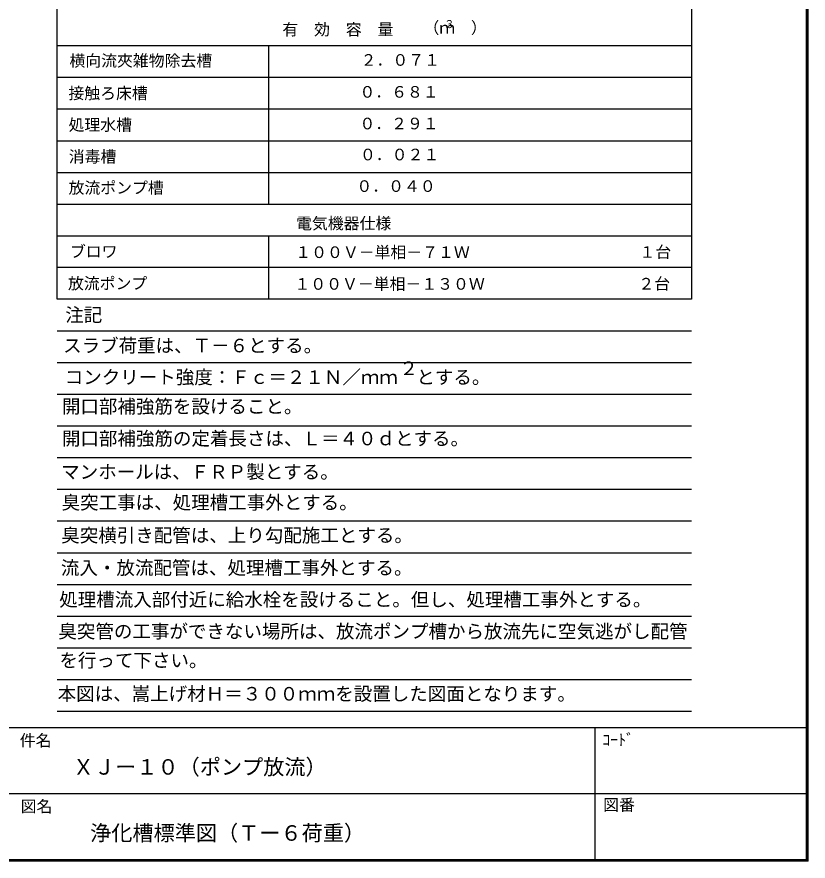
# Model space of a CAD drawing. Units: millimetres, scale not verified. Extents: x -9364 to 7955, y -6535 to 5543.
# Drawn here: x 3465 to 7955, y -6042 to -1251 of the extents above; entities that cross this region are included whole.
import ezdxf
from ezdxf.enums import TextEntityAlignment as Align

# ---------------------------------------------------------------- set-up
doc = ezdxf.new("R2010")
doc.units = ezdxf.units.MM
doc.header["$LTSCALE"] = 30
doc.layers.add('0-2_SEISAKU', color=3, linetype='Continuous', lineweight=25)
doc.layers.add('0-7_07', color=7, linetype='Continuous', lineweight=25)
doc.styles.add('MS Gothic', font='')
doc.styles.get('MS Gothic').set_extended_font_data('MS Gothic')

msp = doc.modelspace()

# ---------------------------------------------------------------- linework, layer by layer
at = {"layer": '0-2_SEISAKU'}
for p, q in [((7293.06, 1106.49), (7293.06, -2853.52)), ((3693.05, -1413.52), (7293.05, -1413.52)), ((4893.05, -1413.52), (4893.05, -2313.51)), ((3693.05, -1593.52), (7293.05, -1593.52)), ((3693.05, -1773.51), (7293.05, -1773.51)), ((3693.05, -1953.51), (7293.05, -1953.51)), ((3693.05, -2133.51), (7293.05, -2133.51)), ((3693.04, -2313.51), (7293.04, -2313.51)), ((3693.06, -2493.51), (7293.06, -2493.51)), ((4893.06, -2493.51), (4893.06, -2853.52)), ((7293.06, -2673.51), (3693.06, -2673.51)), ((7293.06, -3033.52), (3693.06, -3033.52)), ((7293.06, -3213.52), (3693.06, -3213.52)), ((7293.06, -3393.52), (3693.06, -3393.52)), ((7293.06, -3573.52), (3693.06, -3573.52)), ((7293.06, -3753.52), (3693.06, -3753.52)), ((7293.06, -3933.52), (3693.06, -3933.52)), ((7293.06, -4113.53), (3693.06, -4113.53)), ((7293.06, -4293.53), (3693.06, -4293.53)), ((7293.06, -4473.53), (3693.06, -4473.53)), ((7293.06, -4653.53), (3693.06, -4653.53)), ((7293.06, -4833.53), (3693.06, -4833.53)), ((7293.06, -5013.53), (3693.06, -5013.53)), ((7293.06, -5193.53), (3693.06, -5193.53))]:
    msp.add_line(p, q, dxfattribs=at)
msp.add_lwpolyline([(7293.06, -2853.52), (3693.06, -2853.52), (3693.06, 1106.49)], dxfattribs=at)
at = {"layer": '0-7_07'}
for p, q in [((7946.12, -6033.63), (7946.12, 5534.38)), ((7946.72, -6034.23), (7946.72, 5534.98)), ((7947.32, -6034.83), (7947.32, 5535.58)), ((7947.92, -6035.43), (7947.92, 5536.18)), ((7948.52, -6036.03), (7948.52, 5536.78)), ((7949.12, -6036.63), (7949.12, 5537.38)), ((7949.72, -6037.23), (7949.72, 5537.98)), ((7950.32, -6037.83), (7950.32, 5538.58)), ((7950.92, -6038.43), (7950.92, 5539.18)), ((7951.52, -6039.03), (7951.52, 5539.78)), ((7952.12, -6039.63), (7952.12, 5540.38)), ((7952.72, -6040.23), (7952.72, 5540.98)), ((7953.32, -6040.83), (7953.32, 5541.58)), ((7953.92, -6041.43), (7953.92, 5542.18)), ((7954.52, -6042.03), (7954.52, 5542.78)), ((-8223.88, -5283.63), (7946.12, -5283.63)), ((6746.12, -6033.63), (6746.12, -5283.63)), ((-213.89, -5658.63), (7946.12, -5658.63)), ((7949.12, -6036.63), (-8226.88, -6036.63)), ((7948.52, -6036.03), (-8226.28, -6036.03)), ((7947.92, -6035.43), (-8225.68, -6035.43)), ((7947.32, -6034.83), (-8225.08, -6034.83)), ((7946.72, -6034.23), (-8224.48, -6034.23)), ((-8223.88, -6033.63), (7946.12, -6033.63)), ((7954.52, -6042.03), (-8232.28, -6042.03)), ((7953.92, -6041.43), (-8231.68, -6041.43)), ((7953.32, -6040.83), (-8231.08, -6040.83)), ((7952.72, -6040.23), (-8230.48, -6040.23)), ((7952.12, -6039.63), (-8229.88, -6039.63)), ((7951.52, -6039.03), (-8229.28, -6039.03)), ((7950.92, -6038.43), (-8228.68, -6038.43)), ((7950.32, -6037.83), (-8228.08, -6037.83)), ((7949.72, -6037.23), (-8227.48, -6037.23))]:
    msp.add_line(p, q, dxfattribs=at)

# ---------------------------------------------------------------- texts
at = {"layer": '0-2_SEISAKU', "color": 4, "style": 'MS Gothic'}
for s, height, p in [('有\u3000効\u3000容\u3000量', 65.98, (4971.72, -1375.08)), ('（ｍ\u3000）', 65.98, (5771.88, -1364.96)), ('３', 43.99, (5889.38, -1327.46)), ('横向流夾雑物除去槽', 65.98, (3763.4, -1552.13)), ('２．０７１', 65.98, (5415.92, -1548.08)), ('接触ろ床槽', 65.98, (3757.92, -1736.79)), ('０．６８１', 65.98, (5408.97, -1729.15)), ('処理水槽', 65.98, (3758.43, -1916.44)), ('０．２９１', 65.98, (5408.97, -1908.81)), ('消毒槽', 65.98, (3759.82, -2096.43)), ('０．０２１', 65.98, (5411.74, -2084.74)), ('放流ポンプ槽', 65.98, (3758.73, -2273.34)), ('\u3000０．０４０', 65.98, (5301.61, -2263.92)), ('電気機器仕様', 65.98, (5049.42, -2475.26)), ('ブロワ', 65.98, (3766.23, -2635.25)), ('１００Ｖ－単相－７１Ｗ', 65.98, (5044.91, -2639.08)), ('１台', 65.98, (6998.21, -2638.04)), ('放流ポンプ', 65.98, (3754.96, -2815.98)), ('１００Ｖ－単相－１３０Ｗ', 65.98, (5040.03, -2819.08)), ('２台', 65.98, (6991.59, -2818.04)), ('注記', 76.98, (3739.67, -3003.22)), ('スラブ荷重は、Ｔ－６とする。', 76.98, (3727.35, -3177.6)), ('２', 76.98, (5636.69, -3306.9)), ('コンクリート強度：Ｆｃ＝２１Ｎ／ｍｍ\u3000とする。', 76.98, (3737.05, -3356.96)), ('開口部補強筋を設けること。', 76.98, (3720.66, -3523.25)), ('開口部補強筋の定着長さは、Ｌ＝４０ｄとする。', 76.98, (3720.66, -3705.28)), ('マンホールは、ＦＲＰ製とする。', 76.98, (3716.6, -3894.49)), ('臭突工事は、処理槽工事外とする。', 76.98, (3719.17, -4068.32)), ('臭突横引き配管は、上り勾配施工とする。', 76.98, (3717.07, -4254.58)), ('流入・放流配管は、処理槽工事外とする。', 76.98, (3715.04, -4439.17)), ('処理槽流入部付近に給水栓を設けること。但し、処理槽工事外とする。', 76.98, (3705.53, -4619.17)), ('臭突管の工事ができない場所は、放流ポンプ槽から放流先に空気逃がし配管', 76.98, (3700.68, -4799.44)), ('を行って下さい。', 76.98, (3706.52, -4964.22)), ('本図は、嵩上げ材Ｈ＝３００ｍｍを設置した図面となります。', 76.98, (3696.78, -5153.95))]:
    msp.add_text(s, height=height, dxfattribs=at).set_placement(p, align=Align.BOTTOM_LEFT)
at = {"layer": '0-7_07', "style": 'MS Gothic'}
for s, height, p in [('件名', 65.98, (3481.77, -5409.97)), ('ｺｰﾄﾞ', 65.98, (6786.88, -5405.92)), ('ＸＪー１０（ポンプ放流）', 87.98, (3782.93, -5577.85)), ('図名', 65.98, (3486.65, -5784.28)), ('図番', 65.98, (6791.85, -5775.26)), ('浄化槽標準図（Ｔー６荷重）', 87.98, (3880.88, -5952.85))]:
    msp.add_text(s, height=height, dxfattribs=at).set_placement(p, align=Align.BOTTOM_LEFT)

doc.saveas('drawing.dxf')
